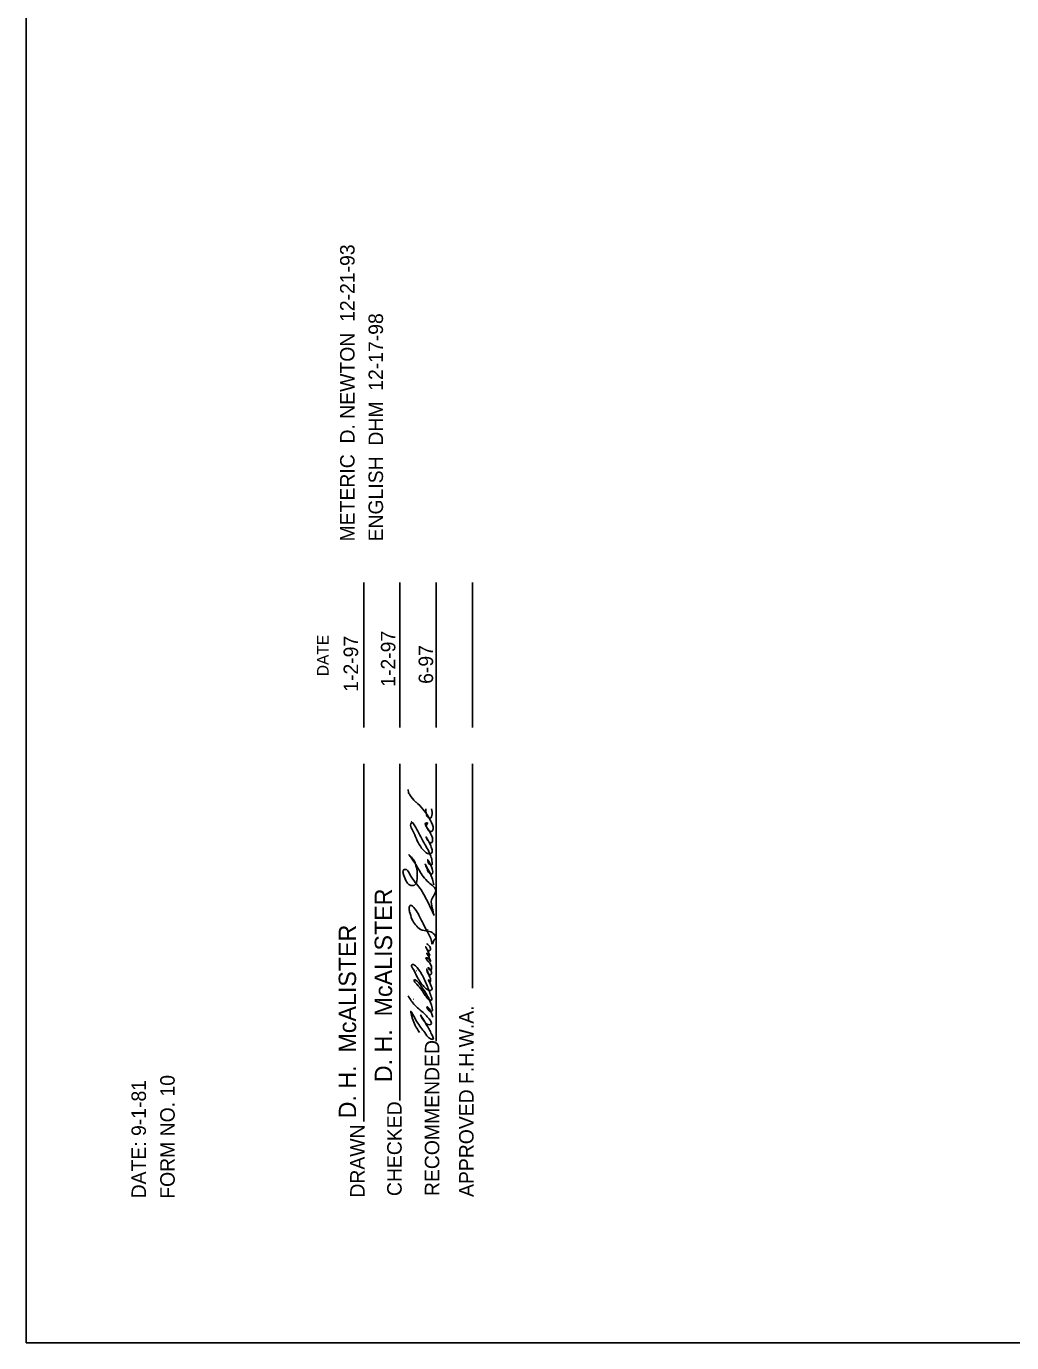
# Model space of a CAD drawing. Extents: x 1000 to 1036.3, y 1000 to 1022.
# Drawn here: x 1000 to 1006.81, y 1000 to 1009.09 of the extents above; entities that cross this region are included whole.
import ezdxf

# ---------------------------------------------------------------- set-up
doc = ezdxf.new("R2010")
doc.units = 0
doc.layers.add('Level 1', color=7, linetype='Continuous')
doc.layers.add('Level 10', color=7, linetype='Continuous')

msp = doc.modelspace()

# ---------------------------------------------------------------- linework, layer by layer
at = {"layer": 'Level 1'}
for points in [[(1002.8143, 1003.1615), (1002.7842, 1003.2503), (1002.7544, 1003.303), (1002.7675, 1003.2719), (1002.7847, 1003.2425), (1002.8023, 1003.2363), (1002.8021, 1003.2724), (1002.7817, 1003.3201), (1002.7726, 1003.3341), (1002.7754, 1003.3167), (1002.7884, 1003.3006), (1002.8008, 1003.2991), (1002.8036, 1003.3167), (1002.7942, 1003.3593), (1002.7507, 1003.4455), (1002.7467, 1003.4526), (1002.6898, 1003.5569), (1002.6742, 1003.5834), (1002.6656, 1003.5912), (1002.6557, 1003.5818), (1002.6633, 1003.5478), (1002.7135, 1003.4406), (1002.7519, 1003.3912), (1002.7718, 1003.378), (1002.7874, 1003.3765), (1002.801, 1003.3828), (1002.801, 1003.4099), (1002.7821, 1003.4543), (1002.7613, 1003.4921), (1002.7822, 1003.4583), (1002.8012, 1003.4526), (1002.8057, 1003.4626), (1002.7957, 1003.5077), (1002.778, 1003.5417), (1002.7577, 1003.5735), (1002.758, 1003.5882), (1002.772, 1003.5877), (1002.7642, 1003.5749), (1002.7702, 1003.5503), (1002.7766, 1003.539), (1002.7979, 1003.5306), (1002.8102, 1003.5469), (1002.8056, 1003.5767), (1002.7767, 1003.6313), (1002.6928, 1003.7316), (1002.6886, 1003.735), (1002.649, 1003.782), (1002.6391, 1003.8045), (1002.6382, 1003.8207)], [(1002.7598, 1003.6863), (1002.7696, 1003.6332), (1002.7808, 1003.623), (1002.7936, 1003.6239), (1002.802, 1003.6399), (1002.7992, 1003.6873)], [(1002.8165, 1002.9514), (1002.7699, 1003.0495), (1002.7196, 1003.136), (1002.6521, 1003.2287), (1002.6131, 1003.2683), (1002.6047, 1003.2631), (1002.6033, 1003.2397), (1002.6224, 1003.1905), (1002.6363, 1003.1684), (1002.6507, 1003.1583), (1002.6723, 1003.1566), (1002.6872, 1003.1658), (1002.6999, 1003.2169), (1002.6993, 1003.257), (1002.6874, 1003.3056), (1002.6857, 1003.3122), (1002.6682, 1003.3442), (1002.642, 1003.3692), (1002.6549, 1003.3522), (1002.7151, 1003.2599), (1002.7793, 1003.1779), (1002.8281, 1003.1187), (1002.818, 1003.0916), (1002.7992, 1003.0587), (1002.8034, 1003.0012), (1002.8161, 1002.949)], [(1002.8019, 1002.7514), (1002.7937, 1002.7904), (1002.7759, 1002.8269), (1002.7302, 1002.9147), (1002.6843, 1002.9952), (1002.6517, 1003.0196), (1002.6432, 1002.9991), (1002.6477, 1002.9756), (1002.6634, 1002.9232), (1002.6887, 1002.8854), (1002.7225, 1002.8528), (1002.7751, 1002.8422), (1002.8105, 1002.8265), (1002.8267, 1002.7918), (1002.8193, 1002.7832), (1002.8148, 1002.7788), (1002.8079, 1002.7507)], [(1002.8071, 1002.2482), (1002.7872, 1002.2993), (1002.7741, 1002.3167), (1002.7697, 1002.3193), (1002.7943, 1002.2854), (1002.803, 1002.2908), (1002.803, 1002.3101), (1002.777, 1002.383), (1002.729, 1002.4604), (1002.686, 1002.5053), (1002.6812, 1002.5068), (1002.6796, 1002.4979), (1002.6883, 1002.4842), (1002.7559, 1002.3979), (1002.7812, 1002.3688), (1002.7991, 1002.3643), (1002.7933, 1002.3977), (1002.7912, 1002.4041), (1002.7595, 1002.4852), (1002.7188, 1002.5646), (1002.6732, 1002.6106), (1002.6663, 1002.6124), (1002.6612, 1002.6057), (1002.6676, 1002.587), (1002.7124, 1002.5021), (1002.7605, 1002.4461), (1002.7864, 1002.431), (1002.7949, 1002.4322), (1002.7993, 1002.4361), (1002.7918, 1002.4742), (1002.7776, 1002.5044), (1002.7778, 1002.4999), (1002.7877, 1002.4885), (1002.7918, 1002.5018), (1002.7772, 1002.5472), (1002.7654, 1002.5813), (1002.786, 1002.5393), (1002.7962, 1002.5437), (1002.7915, 1002.5735), (1002.7836, 1002.5842), (1002.775, 1002.5886), (1002.7918, 1002.5718), (1002.7978, 1002.5983), (1002.7632, 1002.647), (1002.7599, 1002.6562), (1002.7697, 1002.6575), (1002.7917, 1002.6342), (1002.7826, 1002.6617), (1002.7806, 1002.6667), (1002.7657, 1002.6887), (1002.7848, 1002.6727), (1002.7754, 1002.6977), (1002.7593, 1002.7337), (1002.7727, 1002.7102), (1002.7855, 1002.7063), (1002.7914, 1002.715), (1002.7822, 1002.7401), (1002.7652, 1002.7564)], [(1002.7167, 1002.1418), (1002.6761, 1002.2129), (1002.6558, 1002.2872), (1002.6957, 1002.2198), (1002.7516, 1002.1408), (1002.7919, 1002.0985), (1002.8098, 1002.0953), (1002.8045, 1002.1192), (1002.7668, 1002.1907), (1002.7237, 1002.2607), (1002.7494, 1002.2169), (1002.783, 1002.1957), (1002.7968, 1002.2), (1002.7877, 1002.2283), (1002.7633, 1002.2565), (1002.7593, 1002.2608), (1002.6827, 1002.3312), (1002.6377, 1002.3939)]]:
    msp.add_spline(points, degree=3, dxfattribs=at)
at = {"layer": 'Level 10'}
for p, q in [((1000, 1000), (1000, 1022)), ((1002.3307, 1004.248), (1002.3307, 1005.248)), ((1002.5807, 1004.248), (1002.5807, 1005.248)), ((1002.8307, 1004.248), (1002.8307, 1005.248)), ((1003.0807, 1004.248), (1003.0807, 1005.248)), ((1002.3307, 1001.5279), (1002.3307, 1003.998)), ((1002.5807, 1001.6725), (1002.5807, 1003.998)), ((1002.8307, 1002.0812), (1002.8307, 1003.998)), ((1003.0807, 1002.448), (1003.0807, 1003.998)), ((1036, 1000), (1000, 1000))]:
    msp.add_line(p, q, dxfattribs=at)

# ---------------------------------------------------------------- texts
at = {"layer": 'Level 1'}
for s, height, rotation, p in [('METERIC  D. NEWTON  12-21-93', 0.1, 90, (1002.2671, 1005.5327)), ('ENGLISH  DHM  12-17-98', 0.1, 90, (1002.4637, 1005.5327)), ('1-2-97', 0.1, 90, (1002.2915, 1004.4945)), ('1-2-97', 0.1, 90, (1002.5491, 1004.529)), ('6-97', 0.1, 90, (1002.8097, 1004.5491)), ('.', 0.0515, 269.99986, (1002.6564, 1003.6092)), (' D. H.  McALISTER', 0.12, 90, (1002.5263, 1001.754)), (' D. H.  McALISTER', 0.12, 90, (1002.2777, 1001.5042)), ('.', 0.0515, 269.99986, (1002.7694, 1002.8616)), ('.', 0.0515, 269.99986, (1002.6905, 1002.5765)), ('.', 0.0515, 269.99986, (1002.6707, 1002.3809))]:
    msp.add_text(s, height=height, rotation=rotation, dxfattribs=at).set_placement(p)
at = {"layer": 'Level 10'}
for s, height, p in [('DATE', 0.08, (1002.088, 1004.6022)), ('APPROVED F.H.W.A.', 0.1, (1003.0892, 1001.0061)), ('RECOMMENDED', 0.1, (1002.8523, 1001.0123)), ('FORM NO. 10', 0.1, (1001.0249, 1000.9938)), ('DATE: 9-1-81', 0.1, (1000.8264, 1000.9964)), ('CHECKED', 0.1, (1002.5925, 1001.0123)), ('DRAWN', 0.1, (1002.3367, 1001.0018))]:
    msp.add_text(s, height=height, rotation=90, dxfattribs=at).set_placement(p)

doc.saveas('drawing.dxf')
